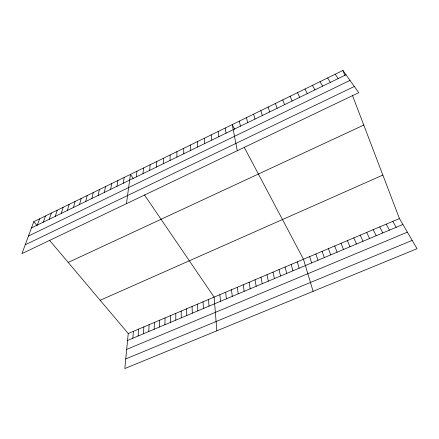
<?xml version="1.0" encoding="UTF-8"?>
<svg xmlns="http://www.w3.org/2000/svg" width="439" height="439" viewBox="0 0 439 439"><rect width="100%" height="100%" fill="white"/><g stroke="black" fill="none" stroke-linecap="round" stroke-linejoin="round"><path stroke-width="0.66" d="M175.792 320.141L175.798 313.369M170.337 322.44L170.42 315.646M170.047 160.449L170.156 154.967M164.905 324.728L165.069 317.918M159.5 327.006L159.736 320.179M163.22 163.769L163.445 158.249M154.116 329.272L154.429 322.429M148.761 331.527L149.145 324.668M156.438 167.072L156.772 161.508M143.427 333.777L143.882 326.896M138.115 336.011L138.642 329.118M149.688 170.359L150.138 164.757M132.825 338.239L133.429 331.33M49.541 240.32L128.232 333.536L124.83 368.546L417.05 248.699L399.441 218.545L352.495 95.532M142.977 173.63L143.537 167.983M136.299 176.879L136.968 171.199M126.448 203.68L130.438 174.393L133.297 178.58M123.282 183.222L124.166 177.46M116.939 186.312L117.921 180.511M110.623 189.385L111.715 183.551M104.345 192.441L105.536 186.575M98.1 195.481L99.39 189.582M91.883 198.51L93.271 192.573M85.704 201.517L87.191 195.547M79.552 204.514L81.138 198.51M73.434 207.493L75.113 201.452M67.348 210.457L69.121 204.387M61.29 213.403L63.161 207.301M55.27 216.339L57.229 210.204M49.272 219.259L51.325 213.091M43.313 222.161L45.453 215.961M37.375 225.048L39.609 218.82M33.792 221.668L21.95 253.616L358.745 92.673L342.925 70.454L33.792 221.668L37.002 225.465M31.476 227.923L345.998 74.767M28.464 236.045L350.004 80.392M25.226 244.775L354.333 86.472M68.21 262.434L363.766 125.066M100.158 300.276L382.857 175.09M128.232 333.536L399.441 218.545M127.557 340.455L402.903 224.472M126.69 349.395L407.381 232.143M125.763 358.937L412.188 240.374M144.458 194.954L214.106 297.126L216.861 330.803M335.242 74.213L338.167 78.581M327.609 77.944L330.38 82.373M320.015 81.659L322.643 86.143M392.823 221.355L396.17 227.309M312.469 85.353L314.95 89.885M386.238 224.142L389.475 230.124M234.673 129.225L232.226 124.605L237.285 150.714M244.227 147.274L303.475 259.235L313.122 291.32M379.686 226.925L382.813 232.933M304.962 89.024L307.3 93.611M373.166 229.685L376.185 235.727M366.675 232.44L369.589 238.503M297.505 92.673L299.7 97.315M360.216 235.178L363.026 241.269M353.79 237.9L356.495 244.018M290.086 96.3L292.138 100.997M347.397 240.61L349.993 246.756M341.032 243.31L343.528 249.484M282.705 99.911L284.626 104.652M334.694 245.999L337.092 252.195M342.925 70.454L344.878 75.574M275.374 103.5L277.152 108.29M328.394 248.672L330.688 254.894M322.116 251.327L324.311 257.578M268.081 107.067L269.722 111.912M315.871 253.978L317.968 260.25M309.66 256.612L311.657 262.906M260.826 110.612L262.335 115.506M297.318 261.842L299.124 268.185M253.616 114.14L254.993 119.084M291.194 264.443L292.901 270.808M285.098 267.027L286.711 273.415M246.449 117.647L247.689 122.64M279.028 269.601L280.548 276.01M272.987 272.158L274.413 278.595M239.315 121.137L240.429 126.174M266.972 274.71L268.311 281.169M260.991 277.245L262.237 283.726M255.037 279.775L256.189 286.272M225.18 128.051L226.036 133.182M249.105 282.288L250.17 288.807M243.206 284.79L244.177 291.331M218.167 131.48L218.896 136.661M237.329 287.276L238.218 293.845M231.485 289.756L232.286 296.341M211.192 134.894L211.801 140.112M225.662 292.226L226.376 298.833M219.873 294.679L220.499 301.308M204.261 138.285L204.744 143.553M208.563 299.475L209.024 306.142M197.363 141.654L197.726 146.966M203.043 301.818L203.422 308.502M190.504 145.013L190.751 150.368M197.545 304.145L197.846 310.85M192.073 306.466L192.293 313.188M183.683 148.349L183.809 153.743M186.624 308.776L186.767 315.515M181.197 311.075L181.269 317.836M176.901 151.664L176.912 157.107"/></g></svg>
